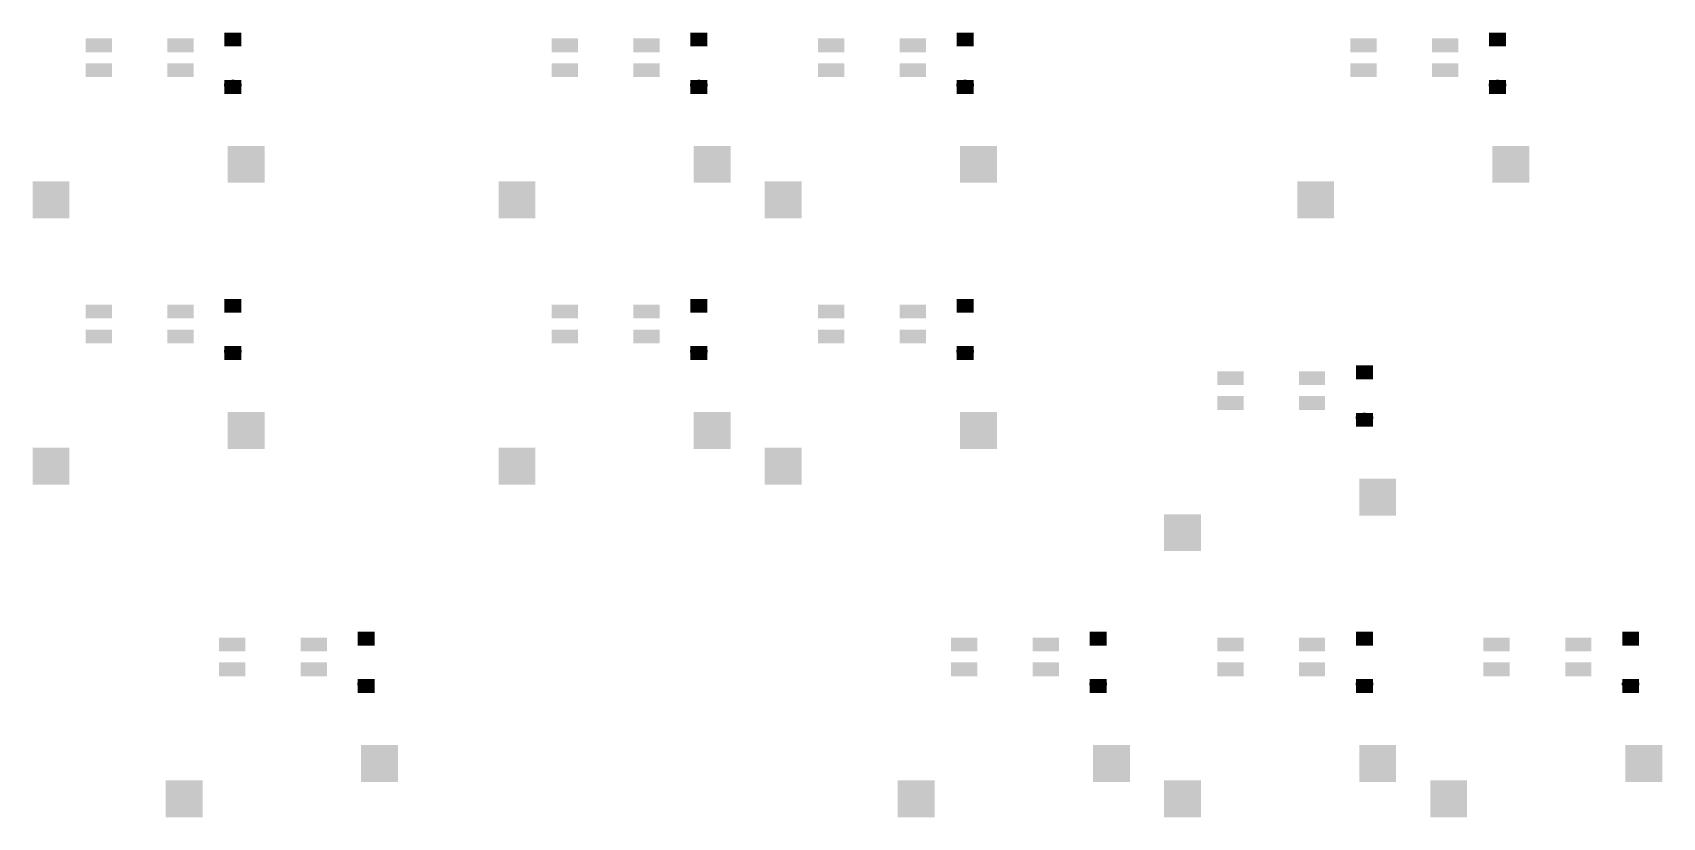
# Model space of a CAD drawing. Extents: x -38 to 13910, y -467 to 6521.
# Drawn here: x 880.5 to 997.1, y 1047.2 to 1103.3 of the extents above; entities that cross this region are included whole.
import ezdxf

# ---------------------------------------------------------------- set-up
doc = ezdxf.new("R2010")
doc.units = 0
doc.header["$MEASUREMENT"] = 0
for name, color, linetype, true_color in [('BottomLayer', 5, 'Continuous', 0x0000ff), ('BottomPasteMaskLayer', 7, 'Continuous', 0x800000), ('BottomSolderMaskLayer', 7, 'Continuous', 0xaa00ff), ('Document', 7, 'Continuous', 0xffffff)]:
    doc.layers.add(name, color=color, linetype=linetype, true_color=true_color)

msp = doc.modelspace()

# ---------------------------------------------------------------- hatches: boundary and pattern name
at = {"layer": 'BottomLayer'}
for points in [[(894.27, 1103.31), (894.27, 1102.36), (895.42, 1102.36), (895.42, 1103.31)], [(927.61, 1103.31), (927.61, 1102.36), (928.76, 1102.36), (928.76, 1103.31)], [(946.66, 1103.31), (946.66, 1102.36), (947.81, 1102.36), (947.81, 1103.31)], [(984.76, 1103.31), (984.76, 1102.36), (985.91, 1102.36), (985.91, 1103.31)], [(884.37, 1102.87), (886.15, 1102.87), (886.15, 1101.98), (884.37, 1101.98)], [(890.21, 1102.87), (891.99, 1102.87), (891.99, 1101.98), (890.21, 1101.98)], [(917.71, 1102.87), (919.49, 1102.87), (919.49, 1101.98), (917.71, 1101.98)], [(923.55, 1102.87), (925.33, 1102.87), (925.33, 1101.98), (923.55, 1101.98)], [(936.76, 1102.87), (938.54, 1102.87), (938.54, 1101.98), (936.76, 1101.98)], [(942.6, 1102.87), (944.38, 1102.87), (944.38, 1101.98), (942.6, 1101.98)], [(974.86, 1102.87), (976.64, 1102.87), (976.64, 1101.98), (974.86, 1101.98)], [(980.7, 1102.87), (982.48, 1102.87), (982.48, 1101.98), (980.7, 1101.98)], [(884.37, 1101.09), (886.15, 1101.09), (886.15, 1100.2), (884.37, 1100.2)], [(890.21, 1101.09), (891.99, 1101.09), (891.99, 1100.2), (890.21, 1100.2)], [(917.71, 1101.09), (919.49, 1101.09), (919.49, 1100.2), (917.71, 1100.2)], [(923.55, 1101.09), (925.33, 1101.09), (925.33, 1100.2), (923.55, 1100.2)], [(936.76, 1101.09), (938.54, 1101.09), (938.54, 1100.2), (936.76, 1100.2)], [(942.6, 1101.09), (944.38, 1101.09), (944.38, 1100.2), (942.6, 1100.2)], [(974.86, 1101.09), (976.64, 1101.09), (976.64, 1100.2), (974.86, 1100.2)], [(980.7, 1101.09), (982.48, 1101.09), (982.48, 1100.2), (980.7, 1100.2)], [(894.27, 1099.93), (894.27, 1098.98), (895.42, 1098.98), (895.42, 1099.93)], [(927.61, 1099.93), (927.61, 1098.98), (928.76, 1098.98), (928.76, 1099.93)], [(946.66, 1099.93), (946.66, 1098.98), (947.81, 1098.98), (947.81, 1099.93)], [(984.76, 1099.93), (984.76, 1098.98), (985.91, 1098.98), (985.91, 1099.93)], [(894.53, 1095.18), (897.07, 1095.18), (897.07, 1092.64), (894.53, 1092.64)], [(927.87, 1095.18), (930.41, 1095.18), (930.41, 1092.64), (927.87, 1092.64)], [(946.92, 1095.18), (949.46, 1095.18), (949.46, 1092.64), (946.92, 1092.64)], [(985.02, 1095.18), (987.56, 1095.18), (987.56, 1092.64), (985.02, 1092.64)], [(880.56, 1092.64), (883.1, 1092.64), (883.1, 1090.1), (880.56, 1090.1)], [(913.9, 1092.64), (916.44, 1092.64), (916.44, 1090.1), (913.9, 1090.1)], [(932.95, 1092.64), (935.49, 1092.64), (935.49, 1090.1), (932.95, 1090.1)], [(971.05, 1092.64), (973.59, 1092.64), (973.59, 1090.1), (971.05, 1090.1)], [(884.37, 1083.82), (886.15, 1083.82), (886.15, 1082.93), (884.37, 1082.93)], [(890.21, 1083.82), (891.99, 1083.82), (891.99, 1082.93), (890.21, 1082.93)], [(894.27, 1084.26), (894.27, 1083.31), (895.42, 1083.31), (895.42, 1084.26)], [(917.71, 1083.82), (919.49, 1083.82), (919.49, 1082.93), (917.71, 1082.93)], [(923.55, 1083.82), (925.33, 1083.82), (925.33, 1082.93), (923.55, 1082.93)], [(927.61, 1084.26), (927.61, 1083.31), (928.76, 1083.31), (928.76, 1084.26)], [(936.76, 1083.82), (938.54, 1083.82), (938.54, 1082.93), (936.76, 1082.93)], [(942.6, 1083.82), (944.38, 1083.82), (944.38, 1082.93), (942.6, 1082.93)], [(946.66, 1084.26), (946.66, 1083.31), (947.81, 1083.31), (947.81, 1084.26)], [(884.37, 1082.04), (886.15, 1082.04), (886.15, 1081.15), (884.37, 1081.15)], [(890.21, 1082.04), (891.99, 1082.04), (891.99, 1081.15), (890.21, 1081.15)], [(917.71, 1082.04), (919.49, 1082.04), (919.49, 1081.15), (917.71, 1081.15)], [(923.55, 1082.04), (925.33, 1082.04), (925.33, 1081.15), (923.55, 1081.15)], [(936.76, 1082.04), (938.54, 1082.04), (938.54, 1081.15), (936.76, 1081.15)], [(942.6, 1082.04), (944.38, 1082.04), (944.38, 1081.15), (942.6, 1081.15)], [(894.27, 1080.88), (894.27, 1079.93), (895.42, 1079.93), (895.42, 1080.88)], [(927.61, 1080.88), (927.61, 1079.93), (928.76, 1079.93), (928.76, 1080.88)], [(946.66, 1080.88), (946.66, 1079.93), (947.81, 1079.93), (947.81, 1080.88)], [(965.33, 1079.05), (967.11, 1079.05), (967.11, 1078.16), (965.33, 1078.16)], [(971.18, 1079.05), (972.95, 1079.05), (972.95, 1078.16), (971.18, 1078.16)], [(975.24, 1079.5), (975.24, 1078.55), (976.39, 1078.55), (976.39, 1079.5)], [(965.33, 1077.27), (967.11, 1077.27), (967.11, 1076.39), (965.33, 1076.39)], [(971.18, 1077.27), (972.95, 1077.27), (972.95, 1076.39), (971.18, 1076.39)], [(894.53, 1076.13), (897.07, 1076.13), (897.07, 1073.59), (894.53, 1073.59)], [(927.87, 1076.13), (930.41, 1076.13), (930.41, 1073.59), (927.87, 1073.59)], [(946.92, 1076.13), (949.46, 1076.13), (949.46, 1073.59), (946.92, 1073.59)], [(975.24, 1076.11), (975.24, 1075.16), (976.39, 1075.16), (976.39, 1076.11)], [(880.56, 1073.59), (883.1, 1073.59), (883.1, 1071.05), (880.56, 1071.05)], [(913.9, 1073.59), (916.44, 1073.59), (916.44, 1071.05), (913.9, 1071.05)], [(932.95, 1073.59), (935.49, 1073.59), (935.49, 1071.05), (932.95, 1071.05)], [(975.49, 1071.37), (978.03, 1071.37), (978.03, 1068.83), (975.49, 1068.83)], [(961.52, 1068.83), (964.06, 1068.83), (964.06, 1066.29), (961.52, 1066.29)], [(903.8, 1060.45), (903.8, 1059.5), (904.95, 1059.5), (904.95, 1060.45)], [(956.19, 1060.45), (956.19, 1059.5), (957.34, 1059.5), (957.34, 1060.45)], [(975.24, 1060.45), (975.24, 1059.5), (976.39, 1059.5), (976.39, 1060.45)], [(994.29, 1060.45), (994.29, 1059.5), (995.44, 1059.5), (995.44, 1060.45)], [(893.9, 1060), (895.67, 1060), (895.67, 1059.11), (893.9, 1059.11)], [(899.74, 1060), (901.52, 1060), (901.52, 1059.11), (899.74, 1059.11)], [(946.28, 1060), (948.06, 1060), (948.06, 1059.11), (946.28, 1059.11)], [(952.13, 1060), (953.9, 1060), (953.9, 1059.11), (952.13, 1059.11)], [(965.33, 1060), (967.11, 1060), (967.11, 1059.11), (965.33, 1059.11)], [(971.18, 1060), (972.95, 1060), (972.95, 1059.11), (971.18, 1059.11)], [(984.38, 1060), (986.16, 1060), (986.16, 1059.11), (984.38, 1059.11)], [(990.23, 1060), (992, 1060), (992, 1059.11), (990.23, 1059.11)], [(893.9, 1058.22), (895.67, 1058.22), (895.67, 1057.34), (893.9, 1057.34)], [(899.74, 1058.22), (901.52, 1058.22), (901.52, 1057.34), (899.74, 1057.34)], [(946.28, 1058.22), (948.06, 1058.22), (948.06, 1057.34), (946.28, 1057.34)], [(952.13, 1058.22), (953.9, 1058.22), (953.9, 1057.34), (952.13, 1057.34)], [(965.33, 1058.22), (967.11, 1058.22), (967.11, 1057.34), (965.33, 1057.34)], [(971.18, 1058.22), (972.95, 1058.22), (972.95, 1057.34), (971.18, 1057.34)], [(984.38, 1058.22), (986.16, 1058.22), (986.16, 1057.34), (984.38, 1057.34)], [(990.23, 1058.22), (992, 1058.22), (992, 1057.34), (990.23, 1057.34)], [(903.8, 1057.06), (903.8, 1056.11), (904.95, 1056.11), (904.95, 1057.06)], [(956.19, 1057.06), (956.19, 1056.11), (957.34, 1056.11), (957.34, 1057.06)], [(975.24, 1057.06), (975.24, 1056.11), (976.39, 1056.11), (976.39, 1057.06)], [(994.29, 1057.06), (994.29, 1056.11), (995.44, 1056.11), (995.44, 1057.06)], [(904.06, 1052.32), (906.6, 1052.32), (906.6, 1049.78), (904.06, 1049.78)], [(956.44, 1052.32), (958.98, 1052.32), (958.98, 1049.78), (956.44, 1049.78)], [(975.49, 1052.32), (978.03, 1052.32), (978.03, 1049.78), (975.49, 1049.78)], [(994.54, 1052.32), (997.08, 1052.32), (997.08, 1049.78), (994.54, 1049.78)], [(890.09, 1049.78), (892.63, 1049.78), (892.63, 1047.24), (890.09, 1047.24)], [(942.47, 1049.78), (945.01, 1049.78), (945.01, 1047.24), (942.47, 1047.24)], [(961.52, 1049.78), (964.06, 1049.78), (964.06, 1047.24), (961.52, 1047.24)], [(980.57, 1049.78), (983.11, 1049.78), (983.11, 1047.24), (980.57, 1047.24)]]:
    msp.add_hatch(color=256, dxfattribs=at).paths.add_polyline_path(points)
at = {"layer": 'BottomPasteMaskLayer'}
for points in [[(894.27, 1103.31), (894.27, 1102.36), (895.42, 1102.36), (895.42, 1103.31)], [(927.61, 1103.31), (927.61, 1102.36), (928.76, 1102.36), (928.76, 1103.31)], [(946.66, 1103.31), (946.66, 1102.36), (947.81, 1102.36), (947.81, 1103.31)], [(984.76, 1103.31), (984.76, 1102.36), (985.91, 1102.36), (985.91, 1103.31)], [(884.37, 1102.87), (886.15, 1102.87), (886.15, 1101.98), (884.37, 1101.98)], [(890.21, 1102.87), (891.99, 1102.87), (891.99, 1101.98), (890.21, 1101.98)], [(917.71, 1102.87), (919.49, 1102.87), (919.49, 1101.98), (917.71, 1101.98)], [(923.55, 1102.87), (925.33, 1102.87), (925.33, 1101.98), (923.55, 1101.98)], [(936.76, 1102.87), (938.54, 1102.87), (938.54, 1101.98), (936.76, 1101.98)], [(942.6, 1102.87), (944.38, 1102.87), (944.38, 1101.98), (942.6, 1101.98)], [(974.86, 1102.87), (976.64, 1102.87), (976.64, 1101.98), (974.86, 1101.98)], [(980.7, 1102.87), (982.48, 1102.87), (982.48, 1101.98), (980.7, 1101.98)], [(884.37, 1101.09), (886.15, 1101.09), (886.15, 1100.2), (884.37, 1100.2)], [(890.21, 1101.09), (891.99, 1101.09), (891.99, 1100.2), (890.21, 1100.2)], [(917.71, 1101.09), (919.49, 1101.09), (919.49, 1100.2), (917.71, 1100.2)], [(923.55, 1101.09), (925.33, 1101.09), (925.33, 1100.2), (923.55, 1100.2)], [(936.76, 1101.09), (938.54, 1101.09), (938.54, 1100.2), (936.76, 1100.2)], [(942.6, 1101.09), (944.38, 1101.09), (944.38, 1100.2), (942.6, 1100.2)], [(974.86, 1101.09), (976.64, 1101.09), (976.64, 1100.2), (974.86, 1100.2)], [(980.7, 1101.09), (982.48, 1101.09), (982.48, 1100.2), (980.7, 1100.2)], [(894.27, 1099.93), (894.27, 1098.98), (895.42, 1098.98), (895.42, 1099.93)], [(927.61, 1099.93), (927.61, 1098.98), (928.76, 1098.98), (928.76, 1099.93)], [(946.66, 1099.93), (946.66, 1098.98), (947.81, 1098.98), (947.81, 1099.93)], [(984.76, 1099.93), (984.76, 1098.98), (985.91, 1098.98), (985.91, 1099.93)], [(894.53, 1095.18), (897.07, 1095.18), (897.07, 1092.64), (894.53, 1092.64)], [(927.87, 1095.18), (930.41, 1095.18), (930.41, 1092.64), (927.87, 1092.64)], [(946.92, 1095.18), (949.46, 1095.18), (949.46, 1092.64), (946.92, 1092.64)], [(985.02, 1095.18), (987.56, 1095.18), (987.56, 1092.64), (985.02, 1092.64)], [(880.56, 1092.64), (883.1, 1092.64), (883.1, 1090.1), (880.56, 1090.1)], [(913.9, 1092.64), (916.44, 1092.64), (916.44, 1090.1), (913.9, 1090.1)], [(932.95, 1092.64), (935.49, 1092.64), (935.49, 1090.1), (932.95, 1090.1)], [(971.05, 1092.64), (973.59, 1092.64), (973.59, 1090.1), (971.05, 1090.1)], [(884.37, 1083.82), (886.15, 1083.82), (886.15, 1082.93), (884.37, 1082.93)], [(890.21, 1083.82), (891.99, 1083.82), (891.99, 1082.93), (890.21, 1082.93)], [(894.27, 1084.26), (894.27, 1083.31), (895.42, 1083.31), (895.42, 1084.26)], [(917.71, 1083.82), (919.49, 1083.82), (919.49, 1082.93), (917.71, 1082.93)], [(923.55, 1083.82), (925.33, 1083.82), (925.33, 1082.93), (923.55, 1082.93)], [(927.61, 1084.26), (927.61, 1083.31), (928.76, 1083.31), (928.76, 1084.26)], [(936.76, 1083.82), (938.54, 1083.82), (938.54, 1082.93), (936.76, 1082.93)], [(942.6, 1083.82), (944.38, 1083.82), (944.38, 1082.93), (942.6, 1082.93)], [(946.66, 1084.26), (946.66, 1083.31), (947.81, 1083.31), (947.81, 1084.26)], [(884.37, 1082.04), (886.15, 1082.04), (886.15, 1081.15), (884.37, 1081.15)], [(890.21, 1082.04), (891.99, 1082.04), (891.99, 1081.15), (890.21, 1081.15)], [(917.71, 1082.04), (919.49, 1082.04), (919.49, 1081.15), (917.71, 1081.15)], [(923.55, 1082.04), (925.33, 1082.04), (925.33, 1081.15), (923.55, 1081.15)], [(936.76, 1082.04), (938.54, 1082.04), (938.54, 1081.15), (936.76, 1081.15)], [(942.6, 1082.04), (944.38, 1082.04), (944.38, 1081.15), (942.6, 1081.15)], [(894.27, 1080.88), (894.27, 1079.93), (895.42, 1079.93), (895.42, 1080.88)], [(927.61, 1080.88), (927.61, 1079.93), (928.76, 1079.93), (928.76, 1080.88)], [(946.66, 1080.88), (946.66, 1079.93), (947.81, 1079.93), (947.81, 1080.88)], [(965.33, 1079.05), (967.11, 1079.05), (967.11, 1078.16), (965.33, 1078.16)], [(971.18, 1079.05), (972.95, 1079.05), (972.95, 1078.16), (971.18, 1078.16)], [(975.24, 1079.5), (975.24, 1078.55), (976.39, 1078.55), (976.39, 1079.5)], [(965.33, 1077.27), (967.11, 1077.27), (967.11, 1076.39), (965.33, 1076.39)], [(971.18, 1077.27), (972.95, 1077.27), (972.95, 1076.39), (971.18, 1076.39)], [(894.53, 1076.13), (897.07, 1076.13), (897.07, 1073.59), (894.53, 1073.59)], [(927.87, 1076.13), (930.41, 1076.13), (930.41, 1073.59), (927.87, 1073.59)], [(946.92, 1076.13), (949.46, 1076.13), (949.46, 1073.59), (946.92, 1073.59)], [(975.24, 1076.11), (975.24, 1075.16), (976.39, 1075.16), (976.39, 1076.11)], [(880.56, 1073.59), (883.1, 1073.59), (883.1, 1071.05), (880.56, 1071.05)], [(913.9, 1073.59), (916.44, 1073.59), (916.44, 1071.05), (913.9, 1071.05)], [(932.95, 1073.59), (935.49, 1073.59), (935.49, 1071.05), (932.95, 1071.05)], [(975.49, 1071.37), (978.03, 1071.37), (978.03, 1068.83), (975.49, 1068.83)], [(961.52, 1068.83), (964.06, 1068.83), (964.06, 1066.29), (961.52, 1066.29)], [(903.8, 1060.45), (903.8, 1059.5), (904.95, 1059.5), (904.95, 1060.45)], [(956.19, 1060.45), (956.19, 1059.5), (957.34, 1059.5), (957.34, 1060.45)], [(975.24, 1060.45), (975.24, 1059.5), (976.39, 1059.5), (976.39, 1060.45)], [(994.29, 1060.45), (994.29, 1059.5), (995.44, 1059.5), (995.44, 1060.45)], [(893.9, 1060), (895.67, 1060), (895.67, 1059.11), (893.9, 1059.11)], [(899.74, 1060), (901.52, 1060), (901.52, 1059.11), (899.74, 1059.11)], [(946.28, 1060), (948.06, 1060), (948.06, 1059.11), (946.28, 1059.11)], [(952.13, 1060), (953.9, 1060), (953.9, 1059.11), (952.13, 1059.11)], [(965.33, 1060), (967.11, 1060), (967.11, 1059.11), (965.33, 1059.11)], [(971.18, 1060), (972.95, 1060), (972.95, 1059.11), (971.18, 1059.11)], [(984.38, 1060), (986.16, 1060), (986.16, 1059.11), (984.38, 1059.11)], [(990.23, 1060), (992, 1060), (992, 1059.11), (990.23, 1059.11)], [(893.9, 1058.22), (895.67, 1058.22), (895.67, 1057.34), (893.9, 1057.34)], [(899.74, 1058.22), (901.52, 1058.22), (901.52, 1057.34), (899.74, 1057.34)], [(946.28, 1058.22), (948.06, 1058.22), (948.06, 1057.34), (946.28, 1057.34)], [(952.13, 1058.22), (953.9, 1058.22), (953.9, 1057.34), (952.13, 1057.34)], [(965.33, 1058.22), (967.11, 1058.22), (967.11, 1057.34), (965.33, 1057.34)], [(971.18, 1058.22), (972.95, 1058.22), (972.95, 1057.34), (971.18, 1057.34)], [(984.38, 1058.22), (986.16, 1058.22), (986.16, 1057.34), (984.38, 1057.34)], [(990.23, 1058.22), (992, 1058.22), (992, 1057.34), (990.23, 1057.34)], [(903.8, 1057.06), (903.8, 1056.11), (904.95, 1056.11), (904.95, 1057.06)], [(956.19, 1057.06), (956.19, 1056.11), (957.34, 1056.11), (957.34, 1057.06)], [(975.24, 1057.06), (975.24, 1056.11), (976.39, 1056.11), (976.39, 1057.06)], [(994.29, 1057.06), (994.29, 1056.11), (995.44, 1056.11), (995.44, 1057.06)], [(904.06, 1052.32), (906.6, 1052.32), (906.6, 1049.78), (904.06, 1049.78)], [(956.44, 1052.32), (958.98, 1052.32), (958.98, 1049.78), (956.44, 1049.78)], [(975.49, 1052.32), (978.03, 1052.32), (978.03, 1049.78), (975.49, 1049.78)], [(994.54, 1052.32), (997.08, 1052.32), (997.08, 1049.78), (994.54, 1049.78)], [(890.09, 1049.78), (892.63, 1049.78), (892.63, 1047.24), (890.09, 1047.24)], [(942.47, 1049.78), (945.01, 1049.78), (945.01, 1047.24), (942.47, 1047.24)], [(961.52, 1049.78), (964.06, 1049.78), (964.06, 1047.24), (961.52, 1047.24)], [(980.57, 1049.78), (983.11, 1049.78), (983.11, 1047.24), (980.57, 1047.24)]]:
    msp.add_hatch(color=256, dxfattribs=at).paths.add_polyline_path(points)
at = {"layer": 'BottomSolderMaskLayer'}
for points in [[(894.24, 1103.33), (894.24, 1102.34), (895.45, 1102.34), (895.45, 1103.33)], [(927.58, 1103.33), (927.58, 1102.34), (928.79, 1102.34), (928.79, 1103.33)], [(946.63, 1103.33), (946.63, 1102.34), (947.84, 1102.34), (947.84, 1103.33)], [(984.73, 1103.33), (984.73, 1102.34), (985.94, 1102.34), (985.94, 1103.33)], [(884.32, 1102.92), (886.2, 1102.92), (886.2, 1101.93), (884.32, 1101.93)], [(890.16, 1102.92), (892.04, 1102.92), (892.04, 1101.93), (890.16, 1101.93)], [(917.66, 1102.92), (919.54, 1102.92), (919.54, 1101.93), (917.66, 1101.93)], [(923.5, 1102.92), (925.38, 1102.92), (925.38, 1101.93), (923.5, 1101.93)], [(936.71, 1102.92), (938.59, 1102.92), (938.59, 1101.93), (936.71, 1101.93)], [(942.55, 1102.92), (944.43, 1102.92), (944.43, 1101.93), (942.55, 1101.93)], [(974.81, 1102.92), (976.69, 1102.92), (976.69, 1101.93), (974.81, 1101.93)], [(980.65, 1102.92), (982.53, 1102.92), (982.53, 1101.93), (980.65, 1101.93)], [(884.32, 1101.14), (886.2, 1101.14), (886.2, 1100.15), (884.32, 1100.15)], [(890.16, 1101.14), (892.04, 1101.14), (892.04, 1100.15), (890.16, 1100.15)], [(917.66, 1101.14), (919.54, 1101.14), (919.54, 1100.15), (917.66, 1100.15)], [(923.5, 1101.14), (925.38, 1101.14), (925.38, 1100.15), (923.5, 1100.15)], [(936.71, 1101.14), (938.59, 1101.14), (938.59, 1100.15), (936.71, 1100.15)], [(942.55, 1101.14), (944.43, 1101.14), (944.43, 1100.15), (942.55, 1100.15)], [(974.81, 1101.14), (976.69, 1101.14), (976.69, 1100.15), (974.81, 1100.15)], [(980.65, 1101.14), (982.53, 1101.14), (982.53, 1100.15), (980.65, 1100.15)], [(894.24, 1099.95), (894.24, 1098.95), (895.45, 1098.95), (895.45, 1099.95)], [(927.58, 1099.95), (927.58, 1098.95), (928.79, 1098.95), (928.79, 1099.95)], [(946.63, 1099.95), (946.63, 1098.95), (947.84, 1098.95), (947.84, 1099.95)], [(984.73, 1099.95), (984.73, 1098.95), (985.94, 1098.95), (985.94, 1099.95)], [(894.48, 1095.23), (897.12, 1095.23), (897.12, 1092.59), (894.48, 1092.59)], [(927.82, 1095.23), (930.46, 1095.23), (930.46, 1092.59), (927.82, 1092.59)], [(946.87, 1095.23), (949.51, 1095.23), (949.51, 1092.59), (946.87, 1092.59)], [(984.97, 1095.23), (987.61, 1095.23), (987.61, 1092.59), (984.97, 1092.59)], [(880.51, 1092.69), (883.15, 1092.69), (883.15, 1090.05), (880.51, 1090.05)], [(913.85, 1092.69), (916.49, 1092.69), (916.49, 1090.05), (913.85, 1090.05)], [(932.9, 1092.69), (935.54, 1092.69), (935.54, 1090.05), (932.9, 1090.05)], [(971, 1092.69), (973.64, 1092.69), (973.64, 1090.05), (971, 1090.05)], [(884.32, 1083.87), (886.2, 1083.87), (886.2, 1082.88), (884.32, 1082.88)], [(890.16, 1083.87), (892.04, 1083.87), (892.04, 1082.88), (890.16, 1082.88)], [(894.24, 1084.28), (894.24, 1083.29), (895.45, 1083.29), (895.45, 1084.28)], [(917.66, 1083.87), (919.54, 1083.87), (919.54, 1082.88), (917.66, 1082.88)], [(923.5, 1083.87), (925.38, 1083.87), (925.38, 1082.88), (923.5, 1082.88)], [(927.58, 1084.28), (927.58, 1083.29), (928.79, 1083.29), (928.79, 1084.28)], [(936.71, 1083.87), (938.59, 1083.87), (938.59, 1082.88), (936.71, 1082.88)], [(942.55, 1083.87), (944.43, 1083.87), (944.43, 1082.88), (942.55, 1082.88)], [(946.63, 1084.28), (946.63, 1083.29), (947.84, 1083.29), (947.84, 1084.28)], [(884.32, 1082.09), (886.2, 1082.09), (886.2, 1081.1), (884.32, 1081.1)], [(890.16, 1082.09), (892.04, 1082.09), (892.04, 1081.1), (890.16, 1081.1)], [(917.66, 1082.09), (919.54, 1082.09), (919.54, 1081.1), (917.66, 1081.1)], [(923.5, 1082.09), (925.38, 1082.09), (925.38, 1081.1), (923.5, 1081.1)], [(936.71, 1082.09), (938.59, 1082.09), (938.59, 1081.1), (936.71, 1081.1)], [(942.55, 1082.09), (944.43, 1082.09), (944.43, 1081.1), (942.55, 1081.1)], [(894.24, 1080.9), (894.24, 1079.9), (895.45, 1079.9), (895.45, 1080.9)], [(927.58, 1080.9), (927.58, 1079.9), (928.79, 1079.9), (928.79, 1080.9)], [(946.63, 1080.9), (946.63, 1079.9), (947.84, 1079.9), (947.84, 1080.9)], [(965.28, 1079.1), (967.16, 1079.1), (967.16, 1078.11), (965.28, 1078.11)], [(971.13, 1079.1), (973, 1079.1), (973, 1078.11), (971.13, 1078.11)], [(975.21, 1079.52), (975.21, 1078.53), (976.42, 1078.53), (976.42, 1079.52)], [(965.28, 1077.33), (967.16, 1077.33), (967.16, 1076.33), (965.28, 1076.33)], [(971.13, 1077.33), (973, 1077.33), (973, 1076.33), (971.13, 1076.33)], [(894.48, 1076.18), (897.12, 1076.18), (897.12, 1073.54), (894.48, 1073.54)], [(927.82, 1076.18), (930.46, 1076.18), (930.46, 1073.54), (927.82, 1073.54)], [(946.87, 1076.18), (949.51, 1076.18), (949.51, 1073.54), (946.87, 1073.54)], [(975.21, 1076.13), (975.21, 1075.14), (976.42, 1075.14), (976.42, 1076.13)], [(880.51, 1073.64), (883.15, 1073.64), (883.15, 1071), (880.51, 1071)], [(913.85, 1073.64), (916.49, 1073.64), (916.49, 1071), (913.85, 1071)], [(932.9, 1073.64), (935.54, 1073.64), (935.54, 1071), (932.9, 1071)], [(975.44, 1071.42), (978.08, 1071.42), (978.08, 1068.78), (975.44, 1068.78)], [(961.47, 1068.88), (964.11, 1068.88), (964.11, 1066.24), (961.47, 1066.24)], [(903.77, 1060.47), (903.77, 1059.48), (904.98, 1059.48), (904.98, 1060.47)], [(956.16, 1060.47), (956.16, 1059.48), (957.37, 1059.48), (957.37, 1060.47)], [(975.21, 1060.47), (975.21, 1059.48), (976.42, 1059.48), (976.42, 1060.47)], [(994.26, 1060.47), (994.26, 1059.48), (995.47, 1059.48), (995.47, 1060.47)], [(893.85, 1060.05), (895.73, 1060.05), (895.73, 1059.06), (893.85, 1059.06)], [(899.69, 1060.05), (901.57, 1060.05), (901.57, 1059.06), (899.69, 1059.06)], [(946.23, 1060.05), (948.11, 1060.05), (948.11, 1059.06), (946.23, 1059.06)], [(952.08, 1060.05), (953.95, 1060.05), (953.95, 1059.06), (952.08, 1059.06)], [(965.28, 1060.05), (967.16, 1060.05), (967.16, 1059.06), (965.28, 1059.06)], [(971.13, 1060.05), (973, 1060.05), (973, 1059.06), (971.13, 1059.06)], [(984.33, 1060.05), (986.21, 1060.05), (986.21, 1059.06), (984.33, 1059.06)], [(990.18, 1060.05), (992.05, 1060.05), (992.05, 1059.06), (990.18, 1059.06)], [(893.85, 1058.28), (895.73, 1058.28), (895.73, 1057.28), (893.85, 1057.28)], [(899.69, 1058.28), (901.57, 1058.28), (901.57, 1057.28), (899.69, 1057.28)], [(946.23, 1058.28), (948.11, 1058.28), (948.11, 1057.28), (946.23, 1057.28)], [(952.08, 1058.28), (953.95, 1058.28), (953.95, 1057.28), (952.08, 1057.28)], [(965.28, 1058.28), (967.16, 1058.28), (967.16, 1057.28), (965.28, 1057.28)], [(971.13, 1058.28), (973, 1058.28), (973, 1057.28), (971.13, 1057.28)], [(984.33, 1058.28), (986.21, 1058.28), (986.21, 1057.28), (984.33, 1057.28)], [(990.18, 1058.28), (992.05, 1058.28), (992.05, 1057.28), (990.18, 1057.28)], [(903.77, 1057.08), (903.77, 1056.09), (904.98, 1056.09), (904.98, 1057.08)], [(956.16, 1057.08), (956.16, 1056.09), (957.37, 1056.09), (957.37, 1057.08)], [(975.21, 1057.08), (975.21, 1056.09), (976.42, 1056.09), (976.42, 1057.08)], [(994.26, 1057.08), (994.26, 1056.09), (995.47, 1056.09), (995.47, 1057.08)], [(904.01, 1052.37), (906.65, 1052.37), (906.65, 1049.73), (904.01, 1049.73)], [(956.39, 1052.37), (959.03, 1052.37), (959.03, 1049.73), (956.39, 1049.73)], [(975.44, 1052.37), (978.08, 1052.37), (978.08, 1049.73), (975.44, 1049.73)], [(994.49, 1052.37), (997.13, 1052.37), (997.13, 1049.73), (994.49, 1049.73)], [(890.04, 1049.83), (892.68, 1049.83), (892.68, 1047.19), (890.04, 1047.19)], [(942.42, 1049.83), (945.06, 1049.83), (945.06, 1047.19), (942.42, 1047.19)], [(961.47, 1049.83), (964.12, 1049.83), (964.12, 1047.19), (961.47, 1047.19)], [(980.52, 1049.83), (983.16, 1049.83), (983.16, 1047.19), (980.52, 1047.19)]]:
    msp.add_hatch(color=256, dxfattribs=at).paths.add_polyline_path(points)
at = {"layer": 'Document'}
for points in [[(894.75, 1103.17), (894.94, 1103.17), (894.94, 1102.41), (894.75, 1102.41)], [(928.09, 1103.17), (928.28, 1103.17), (928.28, 1102.41), (928.09, 1102.41)], [(947.14, 1103.17), (947.33, 1103.17), (947.33, 1102.41), (947.14, 1102.41)], [(985.24, 1103.17), (985.43, 1103.17), (985.43, 1102.41), (985.24, 1102.41)], [(894.75, 1099.21), (894.94, 1099.21), (894.94, 1099.97), (894.75, 1099.97)], [(928.09, 1099.21), (928.28, 1099.21), (928.28, 1099.97), (928.09, 1099.97)], [(947.14, 1099.21), (947.33, 1099.21), (947.33, 1099.97), (947.14, 1099.97)], [(985.24, 1099.21), (985.43, 1099.21), (985.43, 1099.97), (985.24, 1099.97)], [(894.21, 1099.49), (895.48, 1099.49), (895.48, 1099.68), (894.21, 1099.68)], [(927.55, 1099.49), (928.81, 1099.49), (928.81, 1099.68), (927.55, 1099.68)], [(946.6, 1099.49), (947.87, 1099.49), (947.87, 1099.68), (946.6, 1099.68)], [(984.7, 1099.49), (985.97, 1099.49), (985.97, 1099.68), (984.7, 1099.68)], [(894.75, 1084.12), (894.94, 1084.12), (894.94, 1083.36), (894.75, 1083.36)], [(928.09, 1084.12), (928.28, 1084.12), (928.28, 1083.36), (928.09, 1083.36)], [(947.14, 1084.12), (947.33, 1084.12), (947.33, 1083.36), (947.14, 1083.36)], [(894.21, 1080.44), (895.48, 1080.44), (895.48, 1080.63), (894.21, 1080.63)], [(894.75, 1080.16), (894.94, 1080.16), (894.94, 1080.92), (894.75, 1080.92)], [(927.55, 1080.44), (928.81, 1080.44), (928.81, 1080.63), (927.55, 1080.63)], [(928.09, 1080.16), (928.28, 1080.16), (928.28, 1080.92), (928.09, 1080.92)], [(946.6, 1080.44), (947.87, 1080.44), (947.87, 1080.63), (946.6, 1080.63)], [(947.14, 1080.16), (947.33, 1080.16), (947.33, 1080.92), (947.14, 1080.92)], [(975.72, 1079.36), (975.91, 1079.36), (975.91, 1078.6), (975.72, 1078.6)], [(975.18, 1075.68), (976.44, 1075.68), (976.44, 1075.87), (975.18, 1075.87)], [(975.71, 1075.39), (975.9, 1075.39), (975.9, 1076.15), (975.71, 1076.15)], [(904.28, 1060.31), (904.47, 1060.31), (904.47, 1059.55), (904.28, 1059.55)], [(956.67, 1060.31), (956.86, 1060.31), (956.86, 1059.55), (956.67, 1059.55)], [(975.72, 1060.31), (975.91, 1060.31), (975.91, 1059.55), (975.72, 1059.55)], [(994.77, 1060.31), (994.96, 1060.31), (994.96, 1059.55), (994.77, 1059.55)], [(903.74, 1056.63), (905, 1056.63), (905, 1056.82), (903.74, 1056.82)], [(904.28, 1056.34), (904.46, 1056.34), (904.46, 1057.1), (904.28, 1057.1)], [(956.13, 1056.63), (957.39, 1056.63), (957.39, 1056.82), (956.13, 1056.82)], [(956.66, 1056.34), (956.85, 1056.34), (956.85, 1057.1), (956.66, 1057.1)], [(975.18, 1056.63), (976.44, 1056.63), (976.44, 1056.82), (975.18, 1056.82)], [(975.71, 1056.34), (975.9, 1056.34), (975.9, 1057.1), (975.71, 1057.1)], [(994.23, 1056.63), (995.49, 1056.63), (995.49, 1056.82), (994.23, 1056.82)], [(994.76, 1056.34), (994.95, 1056.34), (994.95, 1057.1), (994.76, 1057.1)]]:
    msp.add_hatch(color=256, dxfattribs=at).paths.add_polyline_path(points)

doc.saveas('drawing.dxf')
